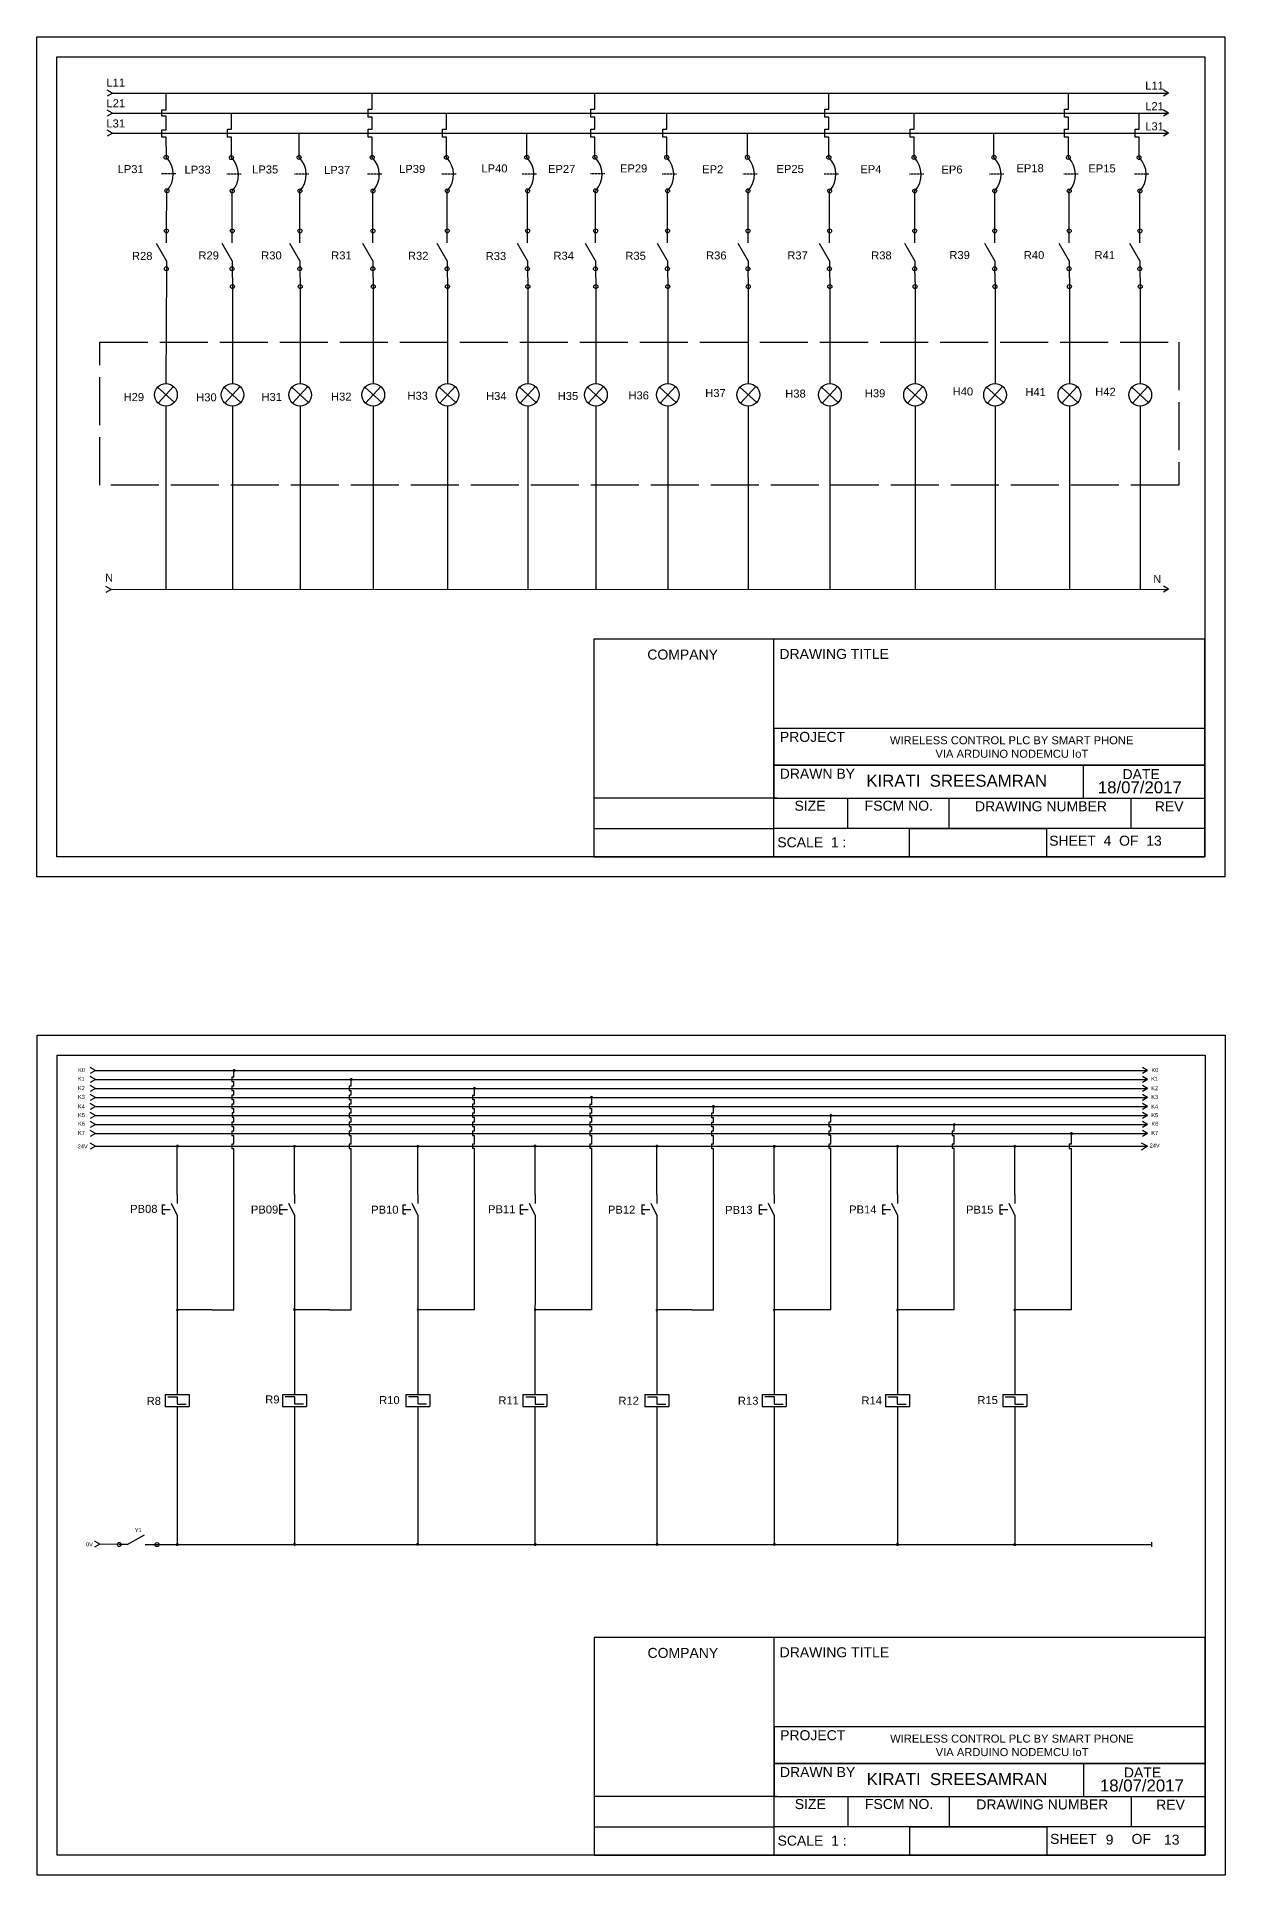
# Model space of a CAD drawing. Header units: millimetres. Extents: x -6 to 1596, y 16 to 720.
# Drawn here: x 988.8 to 1285.9, y 259.9 to 719.5 of the extents above; entities that cross this region are included whole.
import ezdxf

# ---------------------------------------------------------------- set-up
doc = ezdxf.new("R2010")
doc.units = ezdxf.units.MM
for name, pattern in [('ACAD_ISO02W100', [15, 12, -3]), ('AUSGEZOGEN', [0]), ('DASHED2', [0.375, 0.25, -0.125]), ('GESTRICHELT', [3, 2, -1]), ('PHANTOM', [2.5, 1.25, -0.25, 0.25, -0.25, 0.25, -0.25])]:
    doc.linetypes.add(name, pattern=pattern)
for name, color, linetype in [('1', 7, 'AUSGEZOGEN'), ('Dash', 7, 'ACAD_ISO02W100'), ('LINES', 7, 'PHANTOM'), ('TCONNECTIONS', 7, 'AUSGEZOGEN')]:
    doc.layers.add(name, color=color, linetype=linetype)
doc.styles.get("Standard").update_dxf_attribs({"font": 'arial.ttf'})

msp = doc.modelspace()

# ---------------------------------------------------------------- linework, layer by layer
at = {"linetype": 'Continuous'}
for p, q in [((1007.72, 705.4), (1006.42, 706.15)), ((1007.72, 705.4), (1006.42, 704.65)), ((1271.71, 705.38), (1270.41, 706.13)), ((1271.71, 705.38), (1270.41, 704.63)), ((1007.73, 700.4), (1006.43, 701.15)), ((1007.73, 700.4), (1006.43, 699.65)), ((1271.72, 700.38), (1270.42, 701.13)), ((1271.72, 700.38), (1270.42, 699.63)), ((1007.72, 695.4), (1006.42, 696.15)), ((1007.72, 695.4), (1006.42, 694.65)), ((1271.71, 695.38), (1270.41, 696.13)), ((1271.71, 695.38), (1270.41, 694.63)), ((1007.37, 581.33), (1006.07, 582.08)), ((1007.37, 581.33), (1006.07, 580.58)), ((1271.72, 581.36), (1270.43, 582.11)), ((1271.72, 581.36), (1270.43, 580.61)), ((1003.48, 461.11), (1002.18, 461.86)), ((1003.48, 461.11), (1002.18, 460.36)), ((1003.48, 458.86), (1002.18, 459.61)), ((1266.46, 461.11), (1265.16, 461.86)), ((1266.46, 461.11), (1265.16, 460.36)), ((1266.46, 458.86), (1265.16, 459.61)), ((1003.48, 458.86), (1002.18, 458.11)), ((1003.48, 456.61), (1002.18, 457.36)), ((1003.48, 456.61), (1002.18, 455.86)), ((1003.48, 454.36), (1002.18, 455.11)), ((1266.46, 458.86), (1265.16, 458.11)), ((1266.46, 456.61), (1265.16, 457.36)), ((1266.46, 456.61), (1265.16, 455.86)), ((1266.46, 454.36), (1265.16, 455.11)), ((1003.48, 454.36), (1002.18, 453.61)), ((1003.48, 452.11), (1002.18, 452.86)), ((1003.48, 452.11), (1002.18, 451.36)), ((1003.48, 449.86), (1002.18, 450.61)), ((1266.46, 454.36), (1265.16, 453.61)), ((1266.46, 452.11), (1265.16, 452.86)), ((1266.46, 452.11), (1265.16, 451.36)), ((1266.46, 449.86), (1265.16, 450.61)), ((1003.48, 449.86), (1002.18, 449.11)), ((1003.48, 447.61), (1002.18, 448.36)), ((1003.48, 447.61), (1002.18, 446.86)), ((1003.48, 445.36), (1002.18, 446.11)), ((1266.46, 449.86), (1265.16, 449.11)), ((1266.46, 447.61), (1265.16, 448.36)), ((1266.46, 447.61), (1265.16, 446.86)), ((1266.46, 445.36), (1265.16, 446.11)), ((1003.48, 445.36), (1002.18, 444.61)), ((1003.48, 442.13), (1002.18, 442.88)), ((1003.48, 442.13), (1002.18, 441.38)), ((1266.46, 442.13), (1264.97, 442.96)), ((1266.46, 442.13), (1264.97, 441.16)), ((1266.46, 445.36), (1265.16, 444.61)), ((1004.54, 342.66), (1003.24, 343.41)), ((1004.54, 342.66), (1003.24, 341.91))]:
    msp.add_line(p, q, dxfattribs=at)
for p, q in [((1128.09, 568.93), (1128.09, 514.48)), ((1280.81, 568.93), (1128.09, 568.93)), ((1173.04, 514.48), (1173.04, 568.93)), ((1280.81, 514.48), (1280.81, 568.93)), ((1280.81, 568.93), (1280.81, 514.48)), ((1280.81, 546.61), (1173.04, 546.61)), ((1173.04, 546.61), (1173.04, 537.37)), ((1280.81, 537.37), (1280.81, 546.61)), ((1280.81, 537.37), (1173.04, 537.37)), ((1173.04, 537.37), (1173.04, 529.18)), ((1173.04, 537.37), (1280.81, 537.37)), ((1250.38, 537.37), (1250.38, 529.18)), ((1280.81, 529.18), (1280.81, 537.37)), ((1173.04, 529.18), (1128.09, 529.18)), ((1128.09, 529.18), (1128.09, 521.59)), ((1173.85, 529.18), (1173.04, 529.18)), ((1173.04, 529.18), (1280.81, 529.18)), ((1173.04, 521.59), (1173.04, 529.18)), ((1173.85, 529.18), (1280.81, 529.18)), ((1191.49, 529.18), (1191.49, 521.59)), ((1216.89, 529.18), (1262.31, 529.18)), ((1216.89, 521.59), (1216.89, 529.18)), ((1262.31, 529.18), (1262.31, 521.59)), ((1280.81, 529.18), (1280.81, 521.59)), ((1128.09, 521.59), (1173.04, 521.59)), ((1173.85, 521.59), (1173.04, 521.59)), ((1280.81, 521.59), (1173.85, 521.59)), ((1206.99, 521.59), (1241.21, 521.59)), ((1206.99, 514.48), (1206.99, 521.59)), ((1262.31, 521.59), (1216.89, 521.59)), ((1241.21, 521.59), (1241.21, 514.48)), ((1128.09, 514.48), (1280.81, 514.48)), ((1280.81, 514.48), (1173.04, 514.48)), ((1241.21, 514.48), (1206.99, 514.48)), ((1003.48, 461.11), (1266.46, 461.11)), ((1038.1, 459.39), (1038.1, 461.11)), ((1003.48, 458.86), (1266.46, 458.86)), ((1003.48, 456.61), (1266.46, 456.61)), ((1038.1, 459.39), (1037.56, 459.39)), ((1037.56, 459.39), (1037.56, 458.35)), ((1037.56, 458.35), (1038.1, 458.35)), ((1038.1, 457.14), (1037.56, 457.14)), ((1037.56, 457.14), (1037.56, 456.1)), ((1037.56, 456.1), (1038.1, 456.1)), ((1038.1, 457.14), (1038.1, 458.35)), ((1038.1, 454.9), (1038.1, 456.1)), ((1067.41, 457.14), (1066.92, 457.14)), ((1066.92, 457.14), (1066.92, 456.1)), ((1066.92, 456.1), (1067.41, 456.1)), ((1067.41, 457.14), (1067.41, 458.86)), ((1067.41, 454.88), (1067.41, 456.1)), ((1098.22, 454.87), (1098.22, 456.61)), ((1003.48, 454.36), (1266.46, 454.36)), ((1003.48, 452.11), (1266.46, 452.11)), ((1038.1, 452.63), (1037.57, 452.63)), ((1037.57, 452.63), (1037.57, 451.59)), ((1037.57, 451.59), (1038.1, 451.59)), ((1038.1, 454.9), (1037.59, 454.9)), ((1037.59, 454.9), (1037.59, 453.85)), ((1037.59, 453.85), (1038.1, 453.85)), ((1038.1, 450.47), (1037.61, 450.47)), ((1037.61, 450.47), (1037.61, 449.42)), ((1038.1, 452.63), (1038.1, 453.85)), ((1038.1, 450.47), (1038.1, 451.59)), ((1067.41, 450.39), (1066.87, 450.39)), ((1066.87, 450.39), (1066.87, 449.35)), ((1067.41, 452.63), (1066.88, 452.63)), ((1066.88, 452.63), (1066.88, 451.59)), ((1066.88, 451.59), (1067.41, 451.59)), ((1067.41, 454.88), (1066.9, 454.88)), ((1066.9, 454.88), (1066.9, 453.84)), ((1066.9, 453.84), (1067.41, 453.84)), ((1067.41, 452.63), (1067.41, 453.84)), ((1067.41, 450.39), (1067.41, 451.59)), ((1098.22, 454.87), (1097.71, 454.87)), ((1097.71, 454.87), (1097.71, 453.83)), ((1097.71, 453.83), (1098.22, 453.83)), ((1098.22, 450.43), (1097.71, 450.43)), ((1097.71, 450.43), (1097.71, 449.39)), ((1098.22, 452.65), (1097.72, 452.65)), ((1097.72, 452.65), (1097.72, 451.61)), ((1097.72, 451.61), (1098.22, 451.61)), ((1098.22, 452.65), (1098.22, 453.83)), ((1098.22, 450.43), (1098.22, 451.61)), ((1127.53, 452.61), (1127.02, 452.61)), ((1127.02, 452.61), (1127.02, 451.56)), ((1127.02, 451.56), (1127.53, 451.56)), ((1127.53, 450.42), (1127.02, 450.42)), ((1127.02, 450.42), (1127.02, 449.38)), ((1127.53, 452.61), (1127.53, 454.36)), ((1127.53, 450.42), (1127.53, 451.56)), ((1157.99, 450.39), (1157.48, 450.39)), ((1157.48, 450.39), (1157.48, 449.34)), ((1157.99, 450.39), (1157.99, 452.11)), ((1003.48, 449.86), (1266.46, 449.86)), ((1003.48, 447.61), (1266.46, 447.61)), ((1038.1, 445.9), (1037.53, 445.9)), ((1037.53, 445.9), (1037.53, 444.86)), ((1038.1, 448.15), (1037.55, 448.15)), ((1037.55, 448.15), (1037.55, 447.1)), ((1037.55, 447.1), (1038.1, 447.1)), ((1037.61, 449.42), (1038.1, 449.42)), ((1038.1, 448.15), (1038.1, 449.42)), ((1038.1, 445.9), (1038.1, 447.1)), ((1066.87, 449.35), (1067.41, 449.35)), ((1067.41, 445.89), (1066.88, 445.89)), ((1066.88, 445.89), (1066.88, 444.85)), ((1067.41, 448.15), (1066.89, 448.15)), ((1066.89, 448.15), (1066.89, 447.11)), ((1066.89, 447.11), (1067.41, 447.11)), ((1067.41, 448.15), (1067.41, 449.35)), ((1067.41, 445.89), (1067.41, 447.11)), ((1097.71, 449.39), (1098.22, 449.39)), ((1098.22, 448.15), (1097.71, 448.15)), ((1097.71, 448.15), (1097.71, 447.11)), ((1097.71, 447.11), (1098.22, 447.11)), ((1098.22, 445.91), (1097.72, 445.91)), ((1097.72, 445.91), (1097.72, 444.87)), ((1098.22, 448.15), (1098.22, 449.39)), ((1098.22, 445.91), (1098.22, 447.11)), ((1127.02, 449.38), (1127.53, 449.38)), ((1127.53, 445.91), (1127.02, 445.91)), ((1127.02, 445.91), (1127.02, 444.87)), ((1127.53, 448.16), (1127.04, 448.16)), ((1127.04, 448.16), (1127.04, 447.12)), ((1127.04, 447.12), (1127.53, 447.12)), ((1127.53, 448.16), (1127.53, 449.38)), ((1127.53, 445.91), (1127.53, 447.12)), ((1157.99, 448.11), (1157.47, 448.11)), ((1157.47, 448.11), (1157.47, 447.06)), ((1157.47, 447.06), (1157.99, 447.06)), ((1157.48, 449.34), (1157.99, 449.34)), ((1157.99, 445.9), (1157.49, 445.9)), ((1157.49, 445.9), (1157.49, 444.86)), ((1157.99, 448.11), (1157.99, 449.34)), ((1157.99, 445.9), (1157.99, 447.06)), ((1187.31, 445.94), (1186.78, 445.94)), ((1186.78, 445.94), (1186.78, 444.89)), ((1187.31, 448.14), (1186.8, 448.14)), ((1186.8, 448.14), (1186.8, 447.1)), ((1186.8, 447.1), (1187.31, 447.1)), ((1187.31, 448.14), (1187.31, 449.86)), ((1187.31, 445.94), (1187.31, 447.1)), ((1218.12, 445.9), (1217.6, 445.9)), ((1217.6, 445.9), (1217.6, 444.85)), ((1218.12, 445.9), (1218.12, 447.61)), ((1003.48, 445.36), (1266.46, 445.36)), ((1023.93, 430.11), (1023.93, 442.13)), ((1037.53, 444.86), (1038.1, 444.86)), ((1038.1, 442.65), (1037.55, 442.65)), ((1037.55, 442.65), (1037.55, 441.61)), ((1037.55, 441.61), (1038.1, 441.61)), ((1038.1, 442.65), (1038.1, 444.86)), ((1038.1, 401.25), (1038.1, 441.61)), ((1053.24, 430.11), (1053.24, 442.13)), ((1066.88, 444.85), (1067.41, 444.85)), ((1067.41, 442.66), (1066.89, 442.66)), ((1066.89, 442.66), (1066.89, 441.62)), ((1066.89, 441.62), (1067.41, 441.62)), ((1067.41, 442.66), (1067.41, 444.85)), ((1067.41, 401.25), (1067.41, 441.62)), ((1084.05, 430.11), (1084.05, 442.13)), ((1098.22, 442.7), (1097.71, 442.7)), ((1097.71, 442.7), (1097.71, 441.65)), ((1097.71, 441.65), (1098.22, 441.65)), ((1097.72, 444.87), (1098.22, 444.87)), ((1098.22, 442.7), (1098.22, 444.87)), ((1098.22, 401.25), (1098.22, 441.65)), ((1113.36, 430.11), (1113.36, 442.13)), ((1127.53, 442.67), (1127.01, 442.67)), ((1127.01, 442.67), (1127.01, 441.63)), ((1127.01, 441.63), (1127.53, 441.63)), ((1127.02, 444.87), (1127.53, 444.87)), ((1127.53, 442.67), (1127.53, 444.87)), ((1127.53, 401.25), (1127.53, 441.63)), ((1143.82, 430.11), (1143.82, 442.13)), ((1157.99, 442.63), (1157.48, 442.63)), ((1157.48, 442.63), (1157.48, 441.59)), ((1157.48, 441.59), (1157.99, 441.59)), ((1157.49, 444.86), (1157.99, 444.86)), ((1157.99, 442.63), (1157.99, 444.86)), ((1157.99, 401.25), (1157.99, 441.59)), ((1173.14, 430.11), (1173.14, 442.13)), ((1186.78, 444.89), (1187.31, 444.89)), ((1187.31, 442.68), (1186.8, 442.68)), ((1186.8, 442.68), (1186.8, 441.64)), ((1186.8, 441.64), (1187.31, 441.64)), ((1187.31, 442.68), (1187.31, 444.89)), ((1187.31, 401.25), (1187.31, 441.64)), ((1203.95, 430.11), (1203.95, 442.13)), ((1218.12, 442.71), (1217.58, 442.71)), ((1217.58, 442.71), (1217.58, 441.67)), ((1217.58, 441.67), (1218.12, 441.67)), ((1217.6, 444.85), (1218.12, 444.85)), ((1218.12, 442.71), (1218.12, 444.85)), ((1218.12, 401.25), (1218.12, 441.67)), ((1233.26, 430.11), (1233.26, 442.13)), ((1247.43, 442.66), (1246.9, 442.66)), ((1246.9, 442.66), (1246.9, 441.62)), ((1246.9, 441.62), (1247.43, 441.62)), ((1247.43, 442.66), (1247.43, 445.36)), ((1247.43, 401.25), (1247.43, 441.62)), ((1023.93, 422.61), (1023.91, 382.37)), ((1053.24, 422.61), (1053.22, 382.37)), ((1084.05, 422.61), (1084.03, 382.37)), ((1113.36, 422.61), (1113.34, 382.37)), ((1143.82, 422.61), (1143.8, 382.37)), ((1173.14, 422.61), (1173.12, 382.37)), ((1203.95, 422.61), (1203.93, 382.37)), ((1233.26, 422.61), (1233.24, 382.37)), ((1032.63, 401.25), (1023.92, 401.25)), ((1032.63, 401.25), (1038.1, 401.25)), ((1061.95, 401.25), (1053.23, 401.25)), ((1061.95, 401.25), (1067.41, 401.25)), ((1098.22, 401.25), (1084.04, 401.25)), ((1127.53, 401.25), (1113.35, 401.25)), ((1152.53, 401.25), (1143.81, 401.25)), ((1152.53, 401.25), (1157.99, 401.25)), ((1187.31, 401.25), (1173.13, 401.25)), ((1218.12, 401.25), (1203.94, 401.25)), ((1247.43, 401.25), (1233.25, 401.25)), ((1021.59, 379.51), (1023.93, 379.51)), ((1023.93, 379.51), (1023.93, 377.66)), ((1023.93, 377.66), (1026.15, 377.66)), ((1050.9, 379.63), (1053.24, 379.63)), ((1053.24, 379.63), (1053.24, 377.77)), ((1053.24, 377.77), (1055.46, 377.77)), ((1081.7, 379.61), (1084.04, 379.61)), ((1084.04, 379.61), (1084.04, 377.76)), ((1084.04, 377.76), (1086.26, 377.76)), ((1111.04, 379.53), (1113.38, 379.53)), ((1113.38, 379.53), (1113.38, 377.68)), ((1113.38, 377.68), (1115.6, 377.68)), ((1141.49, 379.52), (1143.83, 379.52)), ((1143.83, 379.52), (1143.83, 377.66)), ((1143.83, 377.66), (1146.05, 377.66)), ((1170.79, 379.56), (1173.13, 379.56)), ((1173.13, 379.56), (1173.13, 377.7)), ((1173.13, 377.7), (1175.35, 377.7)), ((1201.57, 379.52), (1203.91, 379.52)), ((1203.91, 379.52), (1203.91, 377.66)), ((1203.91, 377.66), (1206.13, 377.66)), ((1230.9, 379.51), (1233.24, 379.51)), ((1233.24, 379.51), (1233.24, 377.65)), ((1233.24, 377.65), (1235.46, 377.65)), ((1023.91, 374.87), (1023.91, 342.56)), ((1053.22, 374.87), (1053.22, 342.56)), ((1084.03, 374.87), (1084.03, 342.56)), ((1113.34, 374.87), (1113.34, 342.56)), ((1143.8, 374.87), (1143.8, 342.56)), ((1173.12, 374.87), (1173.12, 342.56)), ((1203.93, 374.87), (1203.93, 342.56)), ((1233.24, 374.87), (1233.24, 342.56)), ((1009.38, 342.56), (1004.49, 342.66)), ((1267.47, 343.17), (1267.47, 342.01)), ((1128.15, 319.38), (1128.15, 264.93)), ((1280.87, 319.38), (1128.15, 319.38)), ((1173.1, 264.93), (1173.1, 319.38)), ((1280.87, 264.93), (1280.87, 319.38)), ((1280.87, 319.38), (1280.87, 264.93)), ((1280.87, 297.06), (1173.1, 297.06)), ((1173.1, 297.06), (1173.1, 287.82)), ((1280.87, 287.82), (1280.87, 297.06)), ((1280.87, 287.82), (1173.1, 287.82)), ((1173.1, 287.82), (1173.1, 279.63)), ((1173.1, 287.82), (1280.87, 287.82)), ((1250.44, 287.82), (1250.44, 279.63)), ((1280.87, 279.63), (1280.87, 287.82)), ((1173.1, 279.63), (1128.15, 279.63)), ((1128.15, 279.63), (1128.15, 272.03)), ((1173.91, 279.63), (1173.1, 279.63)), ((1173.1, 279.63), (1280.87, 279.63)), ((1173.1, 272.03), (1173.1, 279.63)), ((1173.91, 279.63), (1280.87, 279.63)), ((1191.55, 279.63), (1191.55, 272.03)), ((1216.95, 279.63), (1262.37, 279.63)), ((1216.95, 272.03), (1216.95, 279.63)), ((1262.37, 279.63), (1262.37, 272.03)), ((1280.87, 279.63), (1280.87, 272.03)), ((1128.15, 272.03), (1173.1, 272.03)), ((1173.91, 272.03), (1173.1, 272.03)), ((1280.87, 272.03), (1173.91, 272.03)), ((1207.05, 272.03), (1241.28, 272.03)), ((1207.05, 264.93), (1207.05, 272.03)), ((1262.37, 272.03), (1216.95, 272.03)), ((1241.28, 272.03), (1241.28, 264.93)), ((1128.15, 264.93), (1280.87, 264.93)), ((1280.87, 264.93), (1173.1, 264.93)), ((1241.28, 264.93), (1207.05, 264.93))]:
    msp.add_line(p, q)
at = {"layer": '1', "color": 7}
for p, q in [((1020.18, 427.48), (1020.18, 425.23)), ((1020.18, 427.48), (1020.93, 427.48)), ((1022.43, 427.94), (1023.93, 424.86)), ((1023.93, 430.11), (1023.93, 427.86)), ((1049.49, 427.48), (1049.49, 425.23)), ((1049.49, 427.48), (1050.24, 427.48)), ((1051.74, 427.94), (1053.24, 424.86)), ((1053.24, 430.11), (1053.24, 427.86)), ((1080.3, 427.48), (1080.3, 425.23)), ((1080.3, 427.48), (1081.05, 427.48)), ((1082.55, 427.94), (1084.05, 424.86)), ((1084.05, 430.11), (1084.05, 427.86)), ((1109.61, 427.48), (1109.61, 425.23)), ((1109.61, 427.48), (1110.36, 427.48)), ((1111.86, 427.94), (1113.36, 424.86)), ((1113.36, 430.11), (1113.36, 427.86)), ((1140.07, 427.48), (1140.07, 425.23)), ((1140.07, 427.48), (1140.82, 427.48)), ((1142.32, 427.94), (1143.82, 424.86)), ((1143.82, 430.11), (1143.82, 427.86)), ((1169.39, 427.48), (1169.39, 425.23)), ((1169.39, 427.48), (1170.14, 427.48)), ((1171.64, 427.94), (1173.14, 424.86)), ((1173.14, 430.11), (1173.14, 427.86)), ((1200.2, 427.48), (1200.2, 425.23)), ((1200.2, 427.48), (1200.95, 427.48)), ((1202.45, 427.94), (1203.95, 424.86)), ((1203.95, 430.11), (1203.95, 427.86)), ((1229.51, 427.48), (1229.51, 425.23)), ((1229.51, 427.48), (1230.26, 427.48)), ((1231.76, 427.94), (1233.26, 424.86)), ((1233.26, 430.11), (1233.26, 427.86)), ((1020.18, 425.23), (1020.93, 425.23)), ((1023.93, 424.86), (1023.93, 422.61)), ((1049.49, 425.23), (1050.24, 425.23)), ((1053.24, 424.86), (1053.24, 422.61)), ((1080.3, 425.23), (1081.05, 425.23)), ((1084.05, 424.86), (1084.05, 422.61)), ((1109.61, 425.23), (1110.36, 425.23)), ((1113.36, 424.86), (1113.36, 422.61)), ((1140.07, 425.23), (1140.82, 425.23)), ((1143.82, 424.86), (1143.82, 422.61)), ((1169.39, 425.23), (1170.14, 425.23)), ((1173.14, 424.86), (1173.14, 422.61)), ((1200.2, 425.23), (1200.95, 425.23)), ((1203.95, 424.86), (1203.95, 422.61)), ((1229.51, 425.23), (1230.26, 425.23)), ((1233.26, 424.86), (1233.26, 422.61)), ((1023.91, 382.37), (1023.91, 380.12)), ((1053.22, 382.37), (1053.22, 380.12)), ((1084.03, 382.37), (1084.03, 380.12)), ((1113.34, 382.37), (1113.34, 380.12)), ((1143.8, 382.37), (1143.8, 380.12)), ((1173.12, 382.37), (1173.12, 380.12)), ((1203.93, 382.37), (1203.93, 380.12)), ((1233.24, 382.37), (1233.24, 380.12)), ((1020.91, 380.12), (1026.91, 380.12)), ((1020.91, 380.12), (1020.91, 377.12)), ((1020.91, 377.12), (1026.91, 377.12)), ((1023.91, 377.12), (1023.91, 374.87)), ((1026.91, 380.12), (1026.91, 377.12)), ((1050.22, 380.12), (1056.22, 380.12)), ((1050.22, 380.12), (1050.22, 377.12)), ((1050.22, 377.12), (1056.22, 377.12)), ((1053.22, 377.12), (1053.22, 374.87)), ((1056.22, 380.12), (1056.22, 377.12)), ((1081.03, 380.12), (1087.03, 380.12)), ((1081.03, 380.12), (1081.03, 377.12)), ((1081.03, 377.12), (1087.03, 377.12)), ((1084.03, 377.12), (1084.03, 374.87)), ((1087.03, 380.12), (1087.03, 377.12)), ((1110.34, 380.12), (1116.34, 380.12)), ((1110.34, 380.12), (1110.34, 377.12)), ((1110.34, 377.12), (1116.34, 377.12)), ((1113.34, 377.12), (1113.34, 374.87)), ((1116.34, 380.12), (1116.34, 377.12)), ((1140.8, 380.12), (1146.8, 380.12)), ((1140.8, 380.12), (1140.8, 377.12)), ((1140.8, 377.12), (1146.8, 377.12)), ((1143.8, 377.12), (1143.8, 374.87)), ((1146.8, 380.12), (1146.8, 377.12)), ((1170.12, 380.12), (1176.12, 380.12)), ((1170.12, 380.12), (1170.12, 377.12)), ((1170.12, 377.12), (1176.12, 377.12)), ((1173.12, 377.12), (1173.12, 374.87)), ((1176.12, 380.12), (1176.12, 377.12)), ((1200.93, 380.12), (1206.93, 380.12)), ((1200.93, 380.12), (1200.93, 377.12)), ((1200.93, 377.12), (1206.93, 377.12)), ((1203.93, 377.12), (1203.93, 374.87)), ((1206.93, 380.12), (1206.93, 377.12)), ((1230.24, 380.12), (1236.24, 380.12)), ((1230.24, 380.12), (1230.24, 377.12)), ((1230.24, 377.12), (1236.24, 377.12)), ((1233.24, 377.12), (1233.24, 374.87)), ((1236.24, 380.12), (1236.24, 377.12))]:
    msp.add_line(p, q, dxfattribs=at)
at = {"layer": '1', "color": 7, "linetype": 'GESTRICHELT'}
for p, q in [((1020.18, 426.36), (1023.18, 426.36)), ((1049.49, 426.36), (1052.49, 426.36)), ((1080.3, 426.36), (1083.3, 426.36)), ((1109.61, 426.36), (1112.61, 426.36)), ((1140.07, 426.36), (1143.07, 426.36)), ((1169.39, 426.36), (1172.39, 426.36)), ((1200.2, 426.36), (1203.2, 426.36)), ((1229.51, 426.36), (1232.51, 426.36))]:
    msp.add_line(p, q, dxfattribs=at)
at = {"layer": 'Dash', "linetype": 'Continuous'}
for p, q in [((988.81, 509.48), (988.81, 719.48)), ((988.81, 719.48), (1285.81, 719.48)), ((1285.81, 719.48), (1285.81, 509.48)), ((993.81, 514.48), (993.81, 714.48)), ((993.81, 714.48), (1280.81, 714.48)), ((1280.81, 714.48), (1280.81, 514.48)), ((1007.72, 705.38), (1271.71, 705.38)), ((1021.03, 705.4), (1021.03, 701.12)), ((1072.66, 701.4), (1072.66, 705.4)), ((1128.33, 701.4), (1128.33, 705.4)), ((1186.79, 701.4), (1186.79, 705.4)), ((1246.67, 701.4), (1246.67, 705.4)), ((1007.73, 700.4), (1071.91, 700.4)), ((1021.03, 701.12), (1020, 701.12)), ((1020, 701.12), (1020, 699.72)), ((1020, 699.72), (1021.03, 699.72)), ((1021.03, 699.72), (1021.03, 696.17)), ((1037.46, 696.4), (1037.46, 700.4)), ((1071.66, 699.4), (1071.66, 701.4)), ((1071.66, 701.4), (1072.66, 701.4)), ((1072.66, 699.4), (1071.66, 699.4)), ((1071.91, 700.4), (1260.42, 700.4)), ((1072.66, 696.4), (1072.66, 699.4)), ((1091.21, 696.4), (1091.21, 700.4)), ((1127.33, 699.4), (1127.33, 701.4)), ((1127.33, 701.4), (1128.33, 701.4)), ((1128.33, 699.4), (1127.33, 699.4)), ((1128.33, 696.4), (1128.33, 699.4)), ((1146.27, 696.4), (1146.27, 700.4)), ((1185.79, 699.4), (1185.79, 701.4)), ((1185.79, 701.4), (1186.79, 701.4)), ((1186.79, 699.4), (1185.79, 699.4)), ((1186.79, 696.4), (1186.79, 699.4)), ((1208.08, 696.4), (1208.08, 700.4)), ((1245.67, 699.4), (1245.67, 701.4)), ((1245.67, 701.4), (1246.67, 701.4)), ((1246.67, 699.4), (1245.67, 699.4)), ((1246.67, 696.4), (1246.67, 699.4)), ((1260.42, 700.39), (1271.73, 700.39)), ((1264.35, 696.4), (1264.35, 700.39)), ((1007.72, 695.4), (1271.71, 695.38)), ((1021.03, 696.17), (1020, 696.17)), ((1020, 696.17), (1020, 694.51)), ((1020, 694.51), (1021.03, 694.51)), ((1021.03, 694.51), (1021.15, 689.36)), ((1036.46, 694.4), (1036.46, 696.4)), ((1036.46, 696.4), (1037.46, 696.4)), ((1037.46, 694.4), (1036.46, 694.4)), ((1037.46, 689.28), (1037.46, 694.4)), ((1054.38, 689.32), (1054.38, 695.4)), ((1071.66, 694.4), (1071.66, 696.4)), ((1071.66, 696.4), (1072.66, 696.4)), ((1072.66, 694.4), (1071.66, 694.4)), ((1072.66, 689.32), (1072.66, 694.4)), ((1090.21, 694.4), (1090.21, 696.4)), ((1090.21, 696.4), (1091.21, 696.4)), ((1091.21, 694.4), (1090.21, 694.4)), ((1091.21, 689.32), (1091.21, 694.4)), ((1111.3, 689.33), (1111.3, 695.39)), ((1127.33, 694.4), (1127.33, 696.4)), ((1127.33, 696.4), (1128.33, 696.4)), ((1128.33, 694.4), (1127.33, 694.4)), ((1128.33, 689.37), (1128.33, 694.4)), ((1145.27, 694.4), (1145.27, 696.4)), ((1145.27, 696.4), (1146.27, 696.4)), ((1146.27, 694.4), (1145.27, 694.4)), ((1146.27, 689.33), (1146.27, 694.4)), ((1166.42, 689.33), (1166.42, 695.4)), ((1185.79, 694.4), (1185.79, 696.4)), ((1185.79, 696.4), (1186.79, 696.4)), ((1186.79, 694.4), (1185.79, 694.4)), ((1186.79, 689.32), (1186.79, 694.4)), ((1207.08, 694.4), (1207.08, 696.4)), ((1207.08, 696.4), (1208.08, 696.4)), ((1208.08, 694.4), (1207.08, 694.4)), ((1208.08, 689.32), (1208.08, 694.4)), ((1228.06, 689.32), (1228.06, 695.4)), ((1245.67, 694.4), (1245.67, 696.4)), ((1245.67, 696.4), (1246.67, 696.4)), ((1246.67, 694.4), (1245.67, 694.4)), ((1246.67, 689.31), (1246.67, 694.4)), ((1263.35, 694.4), (1263.35, 696.4)), ((1263.35, 696.4), (1264.35, 696.4)), ((1264.35, 694.4), (1263.35, 694.4)), ((1264.35, 689.3), (1264.35, 694.4)), ((1021.23, 670.96), (1021.35, 681)), ((1037.66, 670.96), (1037.66, 680.96)), ((1054.59, 670.96), (1054.59, 680.96)), ((1072.84, 670.96), (1072.84, 680.96)), ((1091.41, 670.96), (1091.41, 680.96)), ((1111.49, 670.96), (1111.49, 680.96)), ((1128.49, 670.96), (1128.49, 680.96)), ((1146.48, 670.96), (1146.48, 680.96)), ((1166.6, 670.96), (1166.6, 680.96)), ((1186.98, 670.96), (1186.98, 680.96)), ((1208.28, 670.96), (1208.28, 680.96)), ((1228.26, 670.96), (1228.26, 680.96)), ((1246.87, 670.96), (1246.87, 680.96)), ((1264.55, 670.96), (1264.55, 680.96)), ((1021.23, 667.96), (1021.23, 670.96)), ((1037.66, 667.96), (1037.66, 670.96)), ((1054.59, 667.96), (1054.59, 670.96)), ((1072.84, 667.96), (1072.84, 670.96)), ((1091.41, 667.96), (1091.41, 670.96)), ((1111.49, 667.96), (1111.49, 670.96)), ((1128.49, 667.96), (1128.49, 670.96)), ((1146.48, 667.96), (1146.48, 670.96)), ((1166.6, 667.96), (1166.6, 670.96)), ((1186.98, 667.96), (1186.98, 670.96)), ((1208.28, 667.96), (1208.28, 670.96)), ((1228.26, 667.96), (1228.26, 670.96)), ((1246.87, 667.96), (1246.87, 670.96)), ((1264.55, 667.96), (1264.55, 670.96)), ((1021.23, 663.45), (1018.74, 667.78)), ((1037.66, 663.45), (1035.17, 667.78)), ((1054.59, 663.45), (1052.1, 667.78)), ((1072.84, 663.45), (1070.35, 667.78)), ((1091.41, 663.45), (1088.91, 667.78)), ((1111.49, 663.45), (1108.99, 667.78)), ((1128.49, 663.45), (1126, 667.78)), ((1146.48, 663.45), (1143.99, 667.78)), ((1166.6, 663.45), (1164.1, 667.78)), ((1186.98, 663.45), (1184.49, 667.78)), ((1208.28, 663.45), (1205.79, 667.78)), ((1228.26, 663.45), (1225.77, 667.78)), ((1246.87, 663.45), (1244.37, 667.78)), ((1264.55, 663.45), (1262.06, 667.78)), ((1021.23, 663.45), (1021.23, 661.45)), ((1037.66, 663.45), (1037.66, 661.45)), ((1054.59, 663.45), (1054.59, 661.45)), ((1072.84, 663.45), (1072.84, 661.45)), ((1091.41, 663.45), (1091.41, 661.45)), ((1111.49, 663.45), (1111.49, 661.45)), ((1128.49, 663.45), (1128.49, 661.45)), ((1146.48, 663.45), (1146.48, 661.45)), ((1166.6, 663.45), (1166.6, 661.45)), ((1186.98, 663.45), (1186.98, 661.45)), ((1208.28, 663.45), (1208.28, 661.45)), ((1228.26, 663.45), (1228.26, 661.45)), ((1246.87, 663.45), (1246.87, 661.45)), ((1264.55, 663.45), (1264.55, 661.45)), ((1021.23, 661.45), (1021.1, 632.82)), ((1037.62, 661.48), (1037.73, 657.04)), ((1054.55, 661.48), (1054.65, 657.04)), ((1072.81, 661.48), (1072.91, 657.04)), ((1091.37, 661.48), (1091.47, 657.04)), ((1111.45, 661.48), (1111.55, 657.04)), ((1128.45, 661.48), (1128.56, 657.04)), ((1146.44, 661.48), (1146.54, 657.04)), ((1166.56, 661.48), (1166.66, 657.04)), ((1186.94, 661.48), (1187.05, 657.04)), ((1208.24, 661.48), (1208.35, 657.04)), ((1228.22, 661.48), (1228.33, 657.04)), ((1246.83, 661.48), (1246.93, 657.04)), ((1264.51, 661.48), (1264.62, 657.04)), ((1037.73, 657.04), (1037.73, 632.82)), ((1054.65, 657.04), (1054.65, 632.82)), ((1072.91, 657.04), (1072.91, 632.82)), ((1091.47, 657.04), (1091.47, 632.82)), ((1111.55, 657.04), (1111.55, 632.82)), ((1128.56, 657.04), (1128.56, 632.82)), ((1146.54, 657.04), (1146.54, 632.82)), ((1166.66, 657.04), (1166.66, 632.82)), ((1187.05, 657.04), (1187.05, 632.82)), ((1208.35, 657.04), (1208.35, 632.82)), ((1228.33, 657.04), (1228.33, 632.82)), ((1246.93, 657.04), (1246.93, 632.82)), ((1264.62, 657.04), (1264.62, 632.82)), ((1023.21, 628.07), (1018.99, 631.89)), ((1023, 632.09), (1019.19, 627.87)), ((1039.84, 628.07), (1035.62, 631.89)), ((1039.63, 632.09), (1035.82, 627.87)), ((1056.76, 628.07), (1052.55, 631.89)), ((1056.56, 632.09), (1052.75, 627.87)), ((1075.02, 628.07), (1070.8, 631.89)), ((1074.82, 632.09), (1071, 627.87)), ((1093.58, 628.07), (1089.36, 631.89)), ((1093.38, 632.09), (1089.56, 627.87)), ((1113.66, 628.07), (1109.45, 631.89)), ((1113.46, 632.09), (1109.65, 627.87)), ((1130.67, 628.07), (1126.45, 631.89)), ((1130.46, 632.09), (1126.65, 627.87)), ((1148.65, 628.07), (1144.44, 631.89)), ((1148.45, 632.09), (1144.64, 627.87)), ((1168.77, 628.07), (1164.55, 631.89)), ((1168.57, 632.09), (1164.75, 627.87)), ((1189.15, 628.07), (1184.94, 631.89)), ((1188.95, 632.09), (1185.14, 627.87)), ((1210.45, 628.07), (1206.24, 631.89)), ((1210.25, 632.09), (1206.44, 627.87)), ((1230.43, 628.07), (1226.22, 631.89)), ((1230.23, 632.09), (1226.42, 627.87)), ((1249.04, 628.07), (1244.82, 631.89)), ((1248.84, 632.09), (1245.02, 627.87)), ((1266.72, 628.07), (1262.51, 631.89)), ((1266.52, 632.09), (1262.71, 627.87)), ((1021.1, 627.14), (1021.1, 581.33)), ((1037.73, 627.14), (1037.73, 581.33)), ((1054.65, 627.14), (1054.65, 581.33)), ((1072.91, 627.14), (1072.91, 581.33)), ((1091.47, 627.14), (1091.47, 581.33)), ((1111.55, 627.14), (1111.55, 581.33)), ((1128.56, 627.14), (1128.56, 581.33)), ((1146.54, 627.14), (1146.54, 581.33)), ((1166.66, 627.14), (1166.66, 581.33)), ((1187.05, 627.14), (1187.05, 581.33)), ((1208.35, 627.14), (1208.35, 581.33)), ((1228.33, 627.14), (1228.33, 581.33)), ((1246.93, 627.14), (1246.93, 581.33)), ((1264.62, 627.14), (1264.62, 581.33)), ((1007.37, 581.33), (1271.72, 581.36)), ((1280.81, 514.48), (993.81, 514.48)), ((1285.81, 509.48), (988.81, 509.48)), ((988.87, 259.93), (988.87, 469.93)), ((988.87, 469.93), (1285.87, 469.93)), ((1285.87, 469.93), (1285.87, 259.93)), ((993.87, 264.93), (993.87, 464.93)), ((993.87, 464.93), (1280.87, 464.93)), ((1280.87, 464.93), (1280.87, 264.93)), ((1003.48, 442.13), (1266.46, 442.13)), ((1011.38, 342.56), (1015.71, 345.05)), ((1011.38, 342.56), (1009.38, 342.56)), ((1015.88, 342.56), (1018.88, 342.56)), ((1018.88, 342.56), (1267.47, 342.56)), ((1280.87, 264.93), (993.87, 264.93)), ((1285.87, 259.93), (988.87, 259.93))]:
    msp.add_line(p, q, dxfattribs=at)
at = {"layer": 'Dash', "linetype": 'DASHED2'}
for p, q in [((1023.58, 685.18), (1019.99, 685.18)), ((1039.88, 685.1), (1036.3, 685.1)), ((1056.81, 685.14), (1053.23, 685.14)), ((1075.08, 685.14), (1071.5, 685.14)), ((1093.64, 685.14), (1090.05, 685.14)), ((1113.72, 685.15), (1110.14, 685.15)), ((1130.76, 685.19), (1127.18, 685.19)), ((1148.7, 685.15), (1145.12, 685.15)), ((1168.84, 685.15), (1165.26, 685.15)), ((1189.21, 685.14), (1185.63, 685.14)), ((1210.51, 685.14), (1206.93, 685.14)), ((1230.49, 685.14), (1226.91, 685.14)), ((1249.09, 685.13), (1245.51, 685.13)), ((1266.78, 685.12), (1263.19, 685.12))]:
    msp.add_line(p, q, dxfattribs=at)
at = {"layer": 'Dash', "linetype": 'Continuous'}
for centre, radius in [((1021.15, 689.36), 0.5), ((1037.46, 689.28), 0.5), ((1054.38, 689.32), 0.5), ((1072.66, 689.32), 0.5), ((1091.21, 689.32), 0.5), ((1111.3, 689.33), 0.5), ((1128.33, 689.37), 0.5), ((1146.27, 689.33), 0.5), ((1166.42, 689.33), 0.5), ((1186.79, 689.32), 0.5), ((1208.08, 689.32), 0.5), ((1228.06, 689.32), 0.5), ((1246.67, 689.31), 0.5), ((1264.35, 689.3), 0.5), ((1021.35, 681), 0.5), ((1037.66, 680.92), 0.5), ((1054.58, 680.96), 0.5), ((1072.86, 680.96), 0.5), ((1091.41, 680.96), 0.5), ((1111.5, 680.97), 0.5), ((1128.53, 681.01), 0.5), ((1146.47, 680.97), 0.5), ((1166.62, 680.97), 0.5), ((1186.99, 680.96), 0.5), ((1208.28, 680.96), 0.5), ((1228.26, 680.96), 0.5), ((1246.87, 680.95), 0.5), ((1264.55, 680.95), 0.5), ((1021.23, 670.96), 0.5), ((1037.66, 670.96), 0.5), ((1054.59, 670.96), 0.5), ((1072.84, 670.96), 0.5), ((1091.41, 670.96), 0.5), ((1111.49, 670.96), 0.5), ((1128.49, 670.96), 0.5), ((1146.48, 670.96), 0.5), ((1166.6, 670.96), 0.5), ((1186.98, 670.96), 0.5), ((1208.28, 670.96), 0.5), ((1228.26, 670.96), 0.5), ((1246.87, 670.96), 0.5), ((1264.55, 670.96), 0.5), ((1021.19, 661.48), 0.5), ((1037.62, 661.48), 0.5), ((1054.55, 661.48), 0.5), ((1072.81, 661.48), 0.5), ((1091.37, 661.48), 0.5), ((1111.45, 661.48), 0.5), ((1128.45, 661.48), 0.5), ((1146.44, 661.48), 0.5), ((1166.56, 661.48), 0.5), ((1186.94, 661.48), 0.5), ((1208.24, 661.48), 0.5), ((1228.22, 661.48), 0.5), ((1246.83, 661.48), 0.5), ((1264.51, 661.48), 0.5), ((1037.72, 657.04), 0.5), ((1054.65, 657.04), 0.5), ((1072.9, 657.04), 0.5), ((1091.46, 657.04), 0.5), ((1111.55, 657.04), 0.5), ((1128.55, 657.04), 0.5), ((1146.54, 657.04), 0.5), ((1166.65, 657.04), 0.5), ((1187.04, 657.04), 0.5), ((1208.34, 657.04), 0.5), ((1228.32, 657.04), 0.5), ((1246.92, 657.04), 0.5), ((1264.61, 657.04), 0.5), ((1021.1, 629.98), 2.84), ((1037.73, 629.98), 2.84), ((1054.65, 629.98), 2.84), ((1072.91, 629.98), 2.84), ((1091.47, 629.98), 2.84), ((1111.55, 629.98), 2.84), ((1128.56, 629.98), 2.84), ((1146.54, 629.98), 2.84), ((1166.66, 629.98), 2.84), ((1187.05, 629.98), 2.84), ((1208.35, 629.98), 2.84), ((1228.33, 629.98), 2.84), ((1246.93, 629.98), 2.84), ((1264.62, 629.98), 2.84), ((1009.41, 342.6), 0.5), ((1018.88, 342.56), 0.5)]:
    msp.add_circle(centre, radius, dxfattribs=at)
for centre in [(1016.84, 685.07), (1106.99, 685.05), (1124.02, 685.08), (1162.11, 685.05), (1033.15, 684.99), (1050.08, 685.03), (1068.35, 685.03), (1086.9, 685.04), (1141.96, 685.04), (1182.48, 685.04), (1203.78, 685.03), (1223.75, 685.03), (1242.36, 685.03), (1260.04, 685.02)]:
    msp.add_arc(centre, 6.08, 317.9011, 404.8464, dxfattribs=at)
at = {"layer": 'LINES', "linetype": 'ACAD_ISO02W100'}
for p, q in [((1004.58, 643.18), (1274.28, 643.18)), ((1004.58, 607.38), (1004.58, 643.18)), ((1274.28, 643.18), (1274.28, 607.38)), ((1274.28, 607.38), (1004.58, 607.38))]:
    msp.add_line(p, q, dxfattribs=at)
at = {"layer": 'TCONNECTIONS', "color": 7, "const_width": 0.375}
for points in [[(1037.96, 461.11, 1), (1038.34, 461.11, 1)], [(1067.24, 458.85, 1), (1067.61, 458.85, 1)], [(1098.04, 456.63, 1), (1098.41, 456.63, 1)], [(1127.29, 454.38, 1), (1127.66, 454.38, 1)], [(1157.76, 452.08, 1), (1158.14, 452.08, 1)], [(1187.11, 449.84, 1), (1187.48, 449.84, 1)], [(1217.93, 447.55, 1), (1218.31, 447.55, 1)], [(1023.81, 442.18, 1), (1024.18, 442.18, 1)], [(1053.06, 442.13, 1), (1053.43, 442.13, 1)], [(1083.86, 442.13, 1), (1084.24, 442.13, 1)], [(1113.16, 442.21, 1), (1113.53, 442.21, 1)], [(1143.65, 442.17, 1), (1144.03, 442.17, 1)], [(1172.98, 442.12, 1), (1173.36, 442.12, 1)], [(1203.79, 442.12, 1), (1204.16, 442.12, 1)], [(1233.08, 442.13, 1), (1233.46, 442.13, 1)], [(1247.24, 445.33, 1), (1247.62, 445.33, 1)], [(1023.73, 342.59, 1), (1024.1, 342.59, 1)], [(1053.05, 342.63, 1), (1053.43, 342.63, 1)], [(1083.8, 342.65, 1), (1084.18, 342.65, 1)], [(1113.22, 342.6, 1), (1113.6, 342.6, 1)], [(1143.67, 342.63, 1), (1144.04, 342.63, 1)], [(1172.99, 342.63, 1), (1173.36, 342.63, 1)], [(1203.76, 342.6, 1), (1204.14, 342.6, 1)], [(1233.05, 342.57, 1), (1233.42, 342.57, 1)]]:
    msp.add_lwpolyline(points, format="xyb", close=True, dxfattribs=at)
at = {"layer": 'TCONNECTIONS', "color": 7}
for centre, start, end in [((1023.95, 401.24), 0, 180), ((1023.95, 401.24), 180, 0), ((1053.17, 401.34), 0, 180), ((1053.17, 401.34), 180, 0), ((1084.07, 401.34), 0, 180), ((1084.07, 401.34), 180, 0), ((1113.38, 401.27), 0, 180), ((1113.38, 401.27), 180, 0), ((1143.8, 401.23), 0, 180), ((1143.8, 401.23), 180, 0), ((1173.13, 401.19), 0, 180), ((1173.13, 401.19), 180, 0), ((1203.94, 401.25), 0, 180), ((1203.94, 401.25), 180, 0), ((1233.24, 401.22), 0, 180), ((1233.24, 401.22), 180, 0)]:
    msp.add_arc(centre, 0.188, start, end, dxfattribs=at)

# ---------------------------------------------------------------- texts
for s, height, p in [('COMPANY', 2.5, (1141.42, 563.81)), ('DRAWING TITLE', 2.5, (1174.44, 563.96)), ('PROJECT', 2.5, (1174.55, 543.23)), ('WIRELESS CONTROL PLC BY SMART PHONE', 2, (1202.06, 542.63)), ('VIA ARDUINO NODEMCU I', 2, (1213.44, 539.26)), ('oT', 2, (1248.37, 539.26)), ('DRAWN BY', 2.5, (1174.52, 534.02)), ('KIRATI  SREESAMRAN', 3, (1196.17, 532.02)), ('18/07/2017', 3, (1254.03, 530.37)), ('DATE', 2.5, (1260.19, 533.91)), ('SIZE', 2.5, (1178.21, 526.01)), ('FSCM NO.', 2.5, (1195.75, 526.03)), ('DRAWING NUMBER', 2.5, (1223.32, 525.88)), ('REV', 2.5, (1268.27, 525.86)), ('SCALE  1 :', 2.5, (1173.91, 516.88)), ('SHEET  4  OF  13', 2.5, (1241.87, 517.27)), ('COMPANY', 2.5, (1141.48, 314.25)), ('DRAWING TITLE', 2.5, (1174.5, 314.41)), ('PROJECT', 2.5, (1174.61, 293.68)), ('WIRELESS CONTROL PLC BY SMART PHONE', 2, (1202.12, 293.08)), ('VIA ARDUINO NODEMCU I', 2, (1213.5, 289.71)), ('oT', 2, (1248.43, 289.71)), ('DRAWN BY', 2.5, (1174.58, 284.47)), ('KIRATI  SREESAMRAN', 3, (1196.23, 282.46)), ('SIZE', 2.5, (1178.27, 276.46)), ('FSCM NO.', 2.5, (1195.81, 276.48)), ('SCALE  1 :', 2.5, (1173.97, 267.33)), ('9             13', 2.5, (1256, 267.56))]:
    msp.add_text(s, height=height).set_placement(p)
at = {"attachment_point": 1}
for s, width, insert, char_height in [('DATE', 41.7734, (1260.53, 286.86), 2.5), ('18/07/2017', 61.423, (1254.55, 283.86), 3), ('DRAWING NUMBER', 41.7734, (1223.65, 278.87), 2.5), ('REV', 41.7734, (1268.61, 278.8), 2.5), ('SHEET         OF  ', 41.7734, (1242.09, 270.26), 2.5)]:
    msp.add_mtext_dynamic_manual_height_columns(s, width=width, gutter_width=12.5, heights=[0], dxfattribs=dict(at, insert=insert, char_height=char_height))
at = {"layer": 'Dash'}
for s, height, p in [('L11', 2, (1006.22, 707.02)), ('L11', 2, (1265.87, 706.29)), ('L21', 2, (1006.23, 701.86)), ('L21', 2, (1265.88, 701.13)), ('L31', 2, (1006.22, 696.81)), ('L31', 2, (1265.88, 696.08)), ('LP31', 2, (1009.01, 685.41)), ('LP33', 2, (1025.75, 685.27)), ('LP35', 2, (1042.64, 685.31)), ('LP37', 2, (1060.63, 685.2)), ('LP39', 2, (1079.37, 685.44)), ('LP40', 2, (1099.96, 685.58)), ('EP27', 2, (1116.59, 685.44)), ('EP29', 2, (1134.58, 685.58)), ('EP2', 2, (1155.13, 685.37)), ('EP25', 2, (1173.7, 685.44)), ('EP4', 2, (1194.67, 685.38)), ('EP6', 2, (1214.93, 685.3)), ('EP18', 2, (1233.68, 685.63)), ('EP15', 2, (1251.65, 685.58)), ('R28', 2, (1012.6, 663.7)), ('R29', 2, (1029.21, 663.83)), ('R30', 2, (1044.9, 663.83)), ('R31', 2, (1062.39, 663.83)), ('R32', 2, (1081.59, 663.74)), ('R33', 2, (1101.02, 663.67)), ('R34', 2, (1117.95, 663.75)), ('R35', 2, (1135.93, 663.74)), ('R36', 2, (1156.1, 663.82)), ('R37', 2, (1176.41, 663.83)), ('R38', 2, (1197.37, 663.83)), ('R39', 2, (1216.91, 663.91)), ('R40', 2, (1235.52, 663.91)), ('R41', 2, (1253.2, 663.91)), ('H29', 2, (1010.51, 628.42)), ('H30', 2, (1028.65, 628.36)), ('H31', 2, (1044.97, 628.45)), ('H32', 2, (1062.35, 628.53)), ('H33', 2, (1081.46, 628.75)), ('H34', 2, (1101.11, 628.68)), ('H35', 2, (1119.02, 628.69)), ('H36', 2, (1136.69, 628.84)), ('H37', 2, (1155.89, 629.44)), ('H38', 2, (1175.89, 629.29)), ('H39', 2, (1195.78, 629.37)), ('H40', 2, (1217.73, 629.82)), ('H41', 2, (1235.91, 629.67)), ('H42', 2, (1253.37, 629.74)), ('N', 2, (1005.86, 583.3)), ('N', 2, (1267.88, 582.93)), ('K0', 1, (999.14, 460.69)), ('K0', 1, (1267.43, 460.67)), ('K1', 1, (999.07, 458.53)), ('K2', 1, (999.1, 456.17)), ('K3', 1, (999.1, 454)), ('K1', 1, (1267.36, 458.52)), ('K2', 1, (1267.38, 456.16)), ('K3', 1, (1267.38, 453.98)), ('K4', 1, (999.1, 451.6)), ('K5', 1, (999.12, 449.44)), ('K4', 1, (1267.38, 451.58)), ('K5', 1, (1267.4, 449.43)), ('K7', 1, (999.12, 444.98)), ('K6', 1, (999.14, 447.29)), ('K7', 1, (1267.4, 444.97)), ('K6', 1, (1267.43, 447.27)), ('24V', 1, (999.04, 441.61)), ('24V', 1, (1266.99, 441.83)), ('PB08', 2, (1012.15, 425.5)), ('PB11', 2, (1101.61, 425.41)), ('PB09', 2, (1042.33, 425.33)), ('PB10', 2, (1072.39, 425.29)), ('PB12', 2, (1131.57, 425.29)), ('PB13', 2, (1160.88, 425.25)), ('PB14', 2, (1191.86, 425.34)), ('PB15', 2, (1221.08, 425.31)), ('R8', 2, (1016.27, 377.5)), ('R9', 2, (1045.91, 377.86)), ('R10', 2, (1074.38, 377.7)), ('R11', 2, (1104.19, 377.62)), ('R12', 2, (1134.19, 377.54)), ('R13', 2, (1164.06, 377.54)), ('R14', 2, (1194.95, 377.62)), ('R15', 2, (1223.91, 377.71)), ('Y1', 1, (1013.32, 345.69)), ('0V', 1, (1001.14, 342.13))]:
    msp.add_text(s, height=height, dxfattribs=at).set_placement(p)

doc.saveas('drawing.dxf')
